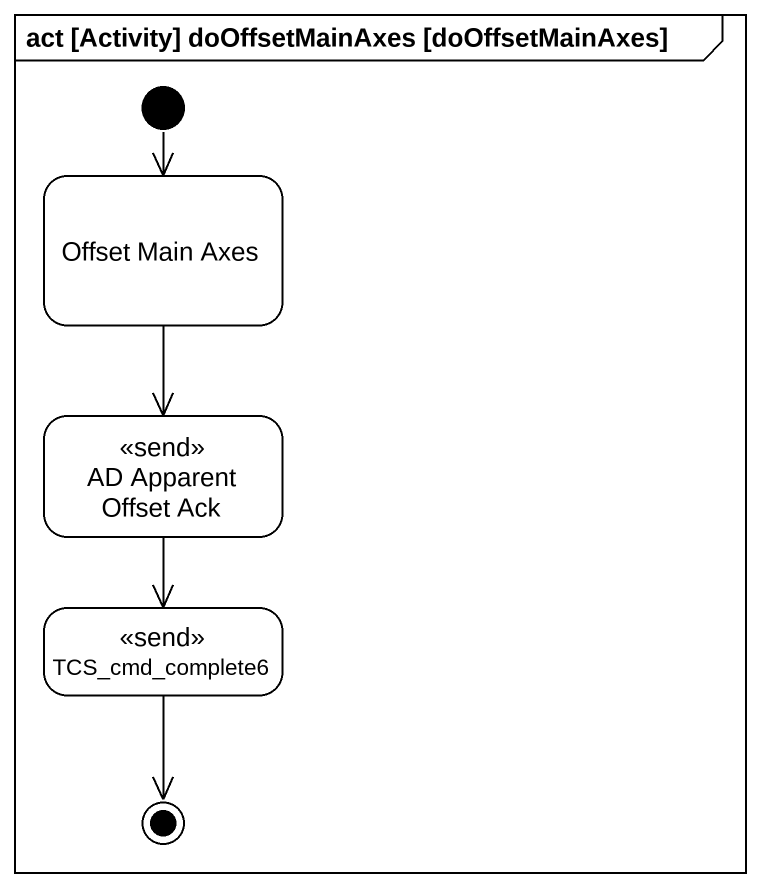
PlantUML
@startuml
mainframe act [Activity] doOffsetMainAxes [doOffsetMainAxes]
hide empty description
state "Offset Main Axes" as Offset_Main_Axes
state "AD Apparent Offset Ack" as AD_Apparent_Offset_Ack <<send>>
state TCS_cmd_complete6 <<send>>
[*] --> Offset_Main_Axes
Offset_Main_Axes --> AD_Apparent_Offset_Ack
AD_Apparent_Offset_Ack --> TCS_cmd_complete6
TCS_cmd_complete6 --> [*]
@enduml
